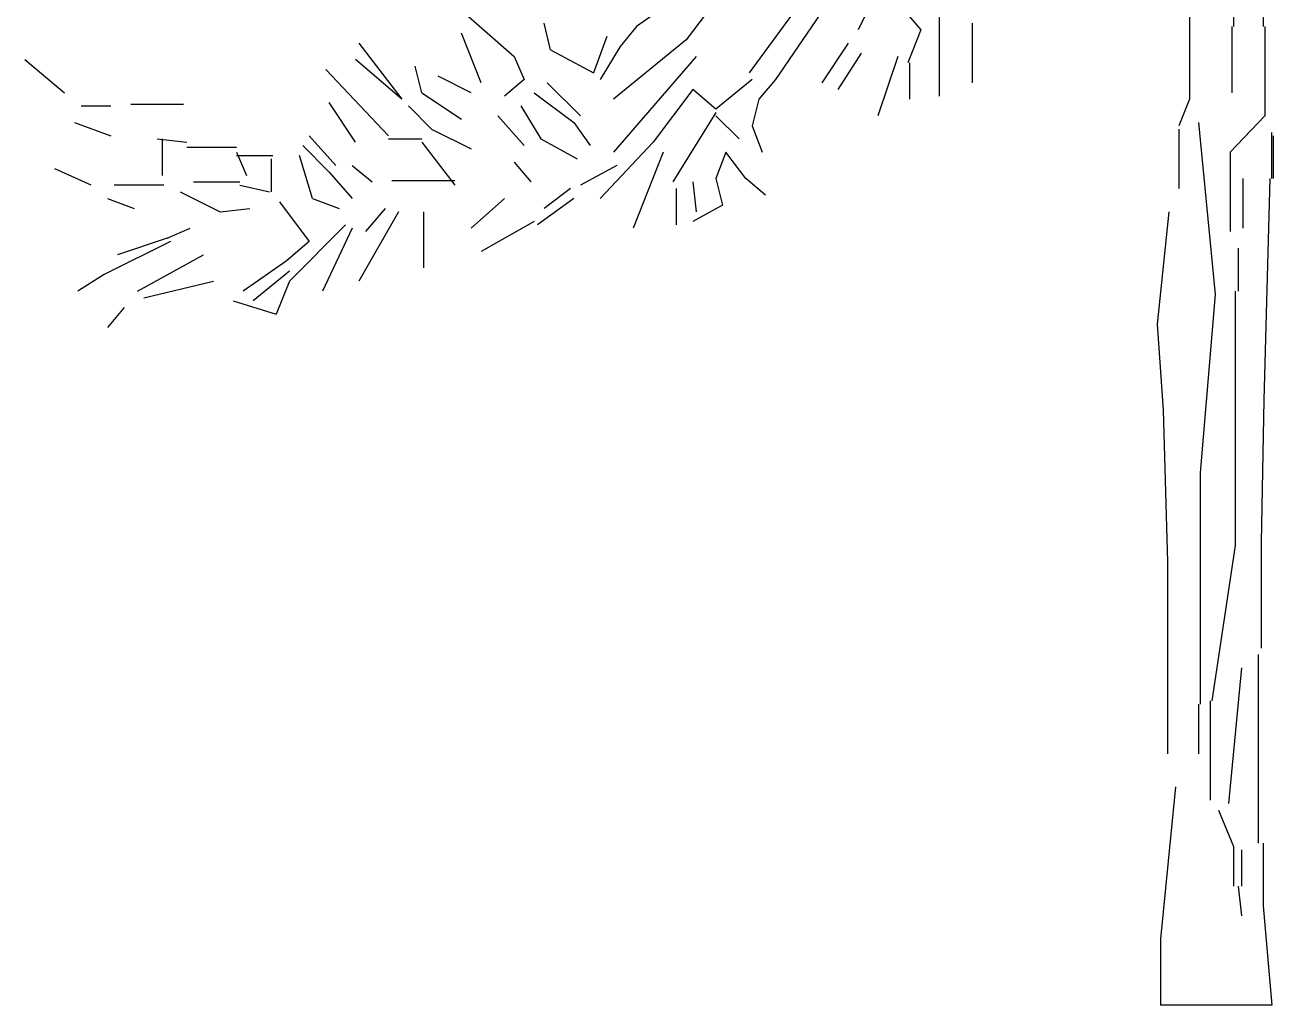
# Model space of a CAD drawing. Header units: metres. Extents: x -2.5 to 2, y 0 to 11.
# Drawn here: x -1.911 to 0.002, y 0 to 1.502 of the extents above; entities that cross this region are included whole.
import ezdxf

# ---------------------------------------------------------------- set-up
doc = ezdxf.new("R2010")
doc.units = ezdxf.units.M
doc.header["$LTSCALE"] = 0.2

msp = doc.modelspace()

# ---------------------------------------------------------------- linework, layer by layer
at = {"linetype": 'Continuous'}
for p, q in [((-0.0135, 1.616), (-0.0135, 1.4995)), ((-0.1249, 1.5958), (-0.1262, 1.4945)), ((-0.0591, 1.5958), (-0.0591, 1.4995)), ((-1.2825, 1.5603), (-1.1609, 1.4539)), ((-0.6847, 1.5299), (-0.7607, 1.4185)), ((-0.6138, 1.535), (-0.634, 1.4945)), ((-0.5682, 1.5299), (-0.5378, 1.4945)), ((-0.938, 1.5248), (-0.9735, 1.4995)), ((-0.938, 1.5248), (-0.9735, 1.4995)), ((-0.8671, 1.5198), (-0.8975, 1.4793)), ((-0.7303, 1.5248), (-0.8012, 1.4286)), ((-0.7303, 1.5248), (-0.8012, 1.4286)), ((-0.5099, 1.5147), (-0.5099, 1.3931)), ((-1.1052, 1.4641), (-1.1153, 1.5046)), ((-1.1052, 1.4641), (-1.1153, 1.5046)), ((-0.9735, 1.4995), (-0.9988, 1.4691)), ((-0.5378, 1.4945), (-0.5581, 1.4438)), ((-0.4593, 1.5046), (-0.4593, 1.4134)), ((-0.1262, 1.4945), (-0.1262, 1.3881)), ((-0.0616, 1.4995), (-0.0616, 1.3982)), ((-0.0616, 1.4995), (-0.0616, 1.3982)), ((-0.0616, 1.4995), (-0.0616, 1.3982)), ((-0.0616, 1.4995), (-0.0616, 1.3982)), ((-0.0109, 1.4995), (-0.0109, 1.3627)), ((-0.0109, 1.4995), (-0.0109, 1.3627)), ((-0.0109, 1.4995), (-0.0109, 1.3627)), ((-0.0109, 1.4995), (-0.0109, 1.3627)), ((-1.399, 1.4742), (-1.3332, 1.3881)), ((-1.399, 1.4742), (-1.3332, 1.3881)), ((-1.399, 1.4742), (-1.3332, 1.3881)), ((-1.399, 1.4742), (-1.3332, 1.3881)), ((-1.399, 1.4742), (-1.3332, 1.3881)), ((-1.2116, 1.4134), (-1.242, 1.4894)), ((-1.0191, 1.4843), (-1.0393, 1.4286)), ((-0.8975, 1.4793), (-1.0089, 1.3881)), ((-0.6493, 1.4742), (-0.6898, 1.4134)), ((-1.1609, 1.4539), (-1.1457, 1.4185)), ((-1.1052, 1.4641), (-1.0393, 1.4286)), ((-0.9988, 1.4691), (-1.0292, 1.4185)), ((-0.8823, 1.4539), (-1.0089, 1.307)), ((-0.6645, 1.4033), (-0.629, 1.459)), ((-0.5733, 1.4539), (-0.6037, 1.3627)), ((-1.9107, 1.4489), (-1.8499, 1.3982)), ((-1.3332, 1.3881), (-1.4041, 1.4489)), ((-1.3332, 1.3881), (-1.4041, 1.4489)), ((-1.3332, 1.3881), (-1.4041, 1.4489)), ((-1.3332, 1.3881), (-1.4041, 1.4489)), ((-1.3332, 1.3881), (-1.4041, 1.4489)), ((-1.3028, 1.3982), (-1.3129, 1.4387)), ((-0.5555, 1.4438), (-0.5555, 1.3881)), ((-1.3534, 1.3323), (-1.4497, 1.4337)), ((-1.3534, 1.3323), (-1.4497, 1.4337)), ((-1.2268, 1.3982), (-1.2774, 1.4235)), ((-1.1457, 1.4185), (-1.1761, 1.3931)), ((-1.1457, 1.4185), (-1.1761, 1.3931)), ((-1.1457, 1.4185), (-1.1761, 1.3931)), ((-1.1457, 1.4185), (-1.1761, 1.3931)), ((-1.1457, 1.4185), (-1.1761, 1.3931)), ((-0.7962, 1.4185), (-0.8519, 1.3729)), ((-0.7607, 1.4185), (-0.786, 1.3881)), ((-1.3028, 1.3982), (-1.242, 1.3577)), ((-1.3028, 1.3982), (-1.242, 1.3577)), ((-1.3028, 1.3982), (-1.242, 1.3577)), ((-1.3028, 1.3982), (-1.242, 1.3577)), ((-1.3028, 1.3982), (-1.242, 1.3577)), ((-1.3028, 1.3982), (-1.242, 1.3577)), ((-1.3028, 1.3982), (-1.242, 1.3577)), ((-1.1305, 1.3982), (-1.0697, 1.3526)), ((-1.1305, 1.3982), (-1.0697, 1.3526)), ((-1.1305, 1.3982), (-1.0697, 1.3526)), ((-1.1103, 1.4134), (-1.0596, 1.3627)), ((-0.8874, 1.4033), (-0.9481, 1.3222)), ((-0.8519, 1.3729), (-0.8874, 1.4033)), ((-1.8246, 1.3779), (-1.779, 1.3779)), ((-1.7486, 1.3805), (-1.6675, 1.3805)), ((-1.4041, 1.3222), (-1.4446, 1.383)), ((-1.323, 1.3779), (-1.2876, 1.3425)), ((-1.1508, 1.3779), (-1.1204, 1.3273)), ((-1.1508, 1.3779), (-1.1204, 1.3273)), ((-1.1508, 1.3779), (-1.1204, 1.3273)), ((-0.786, 1.3881), (-0.7962, 1.3475)), ((-0.1262, 1.3881), (-0.1427, 1.3475)), ((-1.1862, 1.3627), (-1.1457, 1.3171)), ((-0.8519, 1.3678), (-0.9177, 1.2614)), ((-0.8519, 1.3627), (-0.8164, 1.3273)), ((-0.0109, 1.3627), (-0.0641, 1.307)), ((-1.8347, 1.3526), (-1.779, 1.3323)), ((-1.2876, 1.3425), (-1.2268, 1.3121)), ((-1.0697, 1.3526), (-1.0444, 1.3171)), ((-0.7962, 1.3475), (-0.781, 1.307)), ((-0.1427, 1.3425), (-0.1427, 1.2513)), ((-0.1427, 1.3425), (-0.1427, 1.2513)), ((-0.1427, 1.3425), (-0.1427, 1.2513)), ((-0.1123, 1.3526), (-0.0869, 1.0892)), ((-0.1123, 1.3526), (-0.0869, 1.0892)), ((-0.1123, 1.3526), (-0.0869, 1.0892)), ((-1.708, 1.3273), (-1.6624, 1.3222)), ((-1.7004, 1.3273), (-1.7004, 1.2715)), ((-1.475, 1.3323), (-1.4345, 1.2867)), ((-1.3534, 1.3273), (-1.3028, 1.3273)), ((-1.3028, 1.3222), (-1.2521, 1.2564)), ((-1.1204, 1.3273), (-1.0646, 1.2969)), ((-1.1204, 1.3273), (-1.0646, 1.2969)), ((-0.9481, 1.3222), (-1.0292, 1.2361)), ((-0.9481, 1.3222), (-1.0292, 1.2361)), ((-0.9481, 1.3222), (-1.0292, 1.2361)), ((-0.0008, 1.3374), (-0.0008, 1.2665)), ((0.0017, 1.3323), (0.0017, 1.2665)), ((-1.6624, 1.3146), (-1.5864, 1.3146)), ((-1.5864, 1.307), (-1.5712, 1.2715)), ((-1.5864, 1.3019), (-1.5307, 1.3019)), ((-1.5864, 1.3019), (-1.5307, 1.3019)), ((-1.4699, 1.2361), (-1.4902, 1.3019)), ((-1.4851, 1.3171), (-1.4446, 1.2766)), ((-0.9329, 1.307), (-0.9785, 1.1905)), ((-0.8367, 1.307), (-0.8519, 1.2665)), ((-0.8063, 1.2665), (-0.8367, 1.307)), ((-0.0641, 1.307), (-0.0641, 1.1854)), ((-1.8093, 1.2564), (-1.8651, 1.2817)), ((-1.8093, 1.2564), (-1.8651, 1.2817)), ((-1.5333, 1.2969), (-1.5333, 1.2462)), ((-1.5333, 1.2969), (-1.5333, 1.2462)), ((-1.5333, 1.2969), (-1.5333, 1.2462)), ((-1.5333, 1.2969), (-1.5333, 1.2462)), ((-1.4091, 1.2867), (-1.3787, 1.2614)), ((-1.1609, 1.2918), (-1.1356, 1.2614)), ((-1.0039, 1.2867), (-1.0596, 1.2564)), ((-1.0039, 1.2867), (-1.0596, 1.2564)), ((-1.0039, 1.2867), (-1.0596, 1.2564)), ((-1.4446, 1.2766), (-1.4091, 1.2361)), ((-1.4446, 1.2766), (-1.4091, 1.2361)), ((-1.3483, 1.2639), (-1.2521, 1.2639)), ((-1.3483, 1.2639), (-1.2521, 1.2639)), ((-1.3483, 1.2639), (-1.2521, 1.2639)), ((-0.8519, 1.2665), (-0.8418, 1.226)), ((-0.7759, 1.2412), (-0.8063, 1.2665)), ((-0.0439, 1.1905), (-0.0439, 1.2665)), ((-0.0439, 1.1905), (-0.0439, 1.2665)), ((-0.0033, 1.2665), (-0.0122, 0.9271)), ((-0.0033, 1.2665), (-0.0122, 0.9271)), ((-1.6979, 1.2564), (-1.7739, 1.2564)), ((-1.6726, 1.2462), (-1.6118, 1.2158)), ((-1.6726, 1.2462), (-1.6118, 1.2158)), ((-1.6523, 1.2614), (-1.5814, 1.2614)), ((-1.6523, 1.2614), (-1.5814, 1.2614)), ((-1.5814, 1.2564), (-1.5358, 1.2462)), ((-1.0748, 1.2513), (-1.1153, 1.2209)), ((-1.0748, 1.2513), (-1.1153, 1.2209)), ((-0.9127, 1.2513), (-0.9127, 1.1956)), ((-0.9127, 1.2513), (-0.9127, 1.1956)), ((-0.8874, 1.2614), (-0.8823, 1.2158)), ((-1.784, 1.2361), (-1.7435, 1.2209)), ((-1.5206, 1.231), (-1.475, 1.1702)), ((-1.4699, 1.2361), (-1.4294, 1.2209)), ((-1.1761, 1.2361), (-1.2268, 1.1905)), ((-1.1761, 1.2361), (-1.2268, 1.1905)), ((-1.0697, 1.2361), (-1.1254, 1.1956)), ((-0.8418, 1.226), (-0.8874, 1.2006)), ((-1.6118, 1.2158), (-1.5662, 1.2209)), ((-1.6118, 1.2158), (-1.5662, 1.2209)), ((-1.3382, 1.2158), (-1.399, 1.1094)), ((-1.3382, 1.2158), (-1.399, 1.1094)), ((-1.3382, 1.2158), (-1.399, 1.1094)), ((-1.3585, 1.2209), (-1.3889, 1.1854)), ((-1.3002, 1.2158), (-1.3002, 1.1297)), ((-0.1579, 1.2158), (-0.1756, 1.0436)), ((-1.6928, 1.1753), (-1.6574, 1.1905)), ((-1.6928, 1.1753), (-1.6574, 1.1905)), ((-1.6928, 1.1753), (-1.6574, 1.1905)), ((-1.6928, 1.1753), (-1.6574, 1.1905)), ((-1.4193, 1.1956), (-1.5054, 1.1094)), ((-1.4091, 1.1905), (-1.4547, 1.0942)), ((-1.4091, 1.1905), (-1.4547, 1.0942)), ((-1.1305, 1.2006), (-1.2116, 1.155)), ((-1.6878, 1.1702), (-1.7891, 1.1196)), ((-1.6928, 1.1753), (-1.7688, 1.15)), ((-1.475, 1.1702), (-1.5105, 1.1398)), ((-1.7384, 1.0942), (-1.6371, 1.15)), ((-0.0515, 1.1601), (-0.0515, 1.0942)), ((-1.5105, 1.1398), (-1.5763, 1.0942)), ((-1.7891, 1.1196), (-1.8296, 1.0942)), ((-1.7283, 1.0841), (-1.6219, 1.1094)), ((-1.5054, 1.1246), (-1.5611, 1.079)), ((-1.5054, 1.1094), (-1.5257, 1.0588)), ((-0.0565, 1.0942), (-0.0565, 0.7042)), ((-0.0565, 1.0942), (-0.0565, 0.7042)), ((-0.0565, 1.0942), (-0.0565, 0.7042)), ((-1.5915, 1.079), (-1.5257, 1.0588)), ((-0.0869, 1.0892), (-0.1097, 0.8156)), ((-1.7587, 1.0689), (-1.784, 1.0385)), ((-0.1756, 1.0436), (-0.1667, 0.9119)), ((-0.0122, 0.9271), (-0.0166, 0.7092)), ((-0.0122, 0.9271), (-0.0166, 0.7092)), ((-0.1667, 0.9119), (-0.1598, 0.6788)), ((-0.1097, 0.8156), (-0.1097, 0.461)), ((-0.0166, 0.7092), (-0.0166, 0.5471)), ((-0.0166, 0.7092), (-0.0166, 0.5471)), ((-0.0565, 0.7042), (-0.092, 0.4661)), ((-0.0565, 0.7042), (-0.092, 0.4661)), ((-0.0565, 0.7042), (-0.092, 0.4661)), ((-0.1598, 0.6788), (-0.1598, 0.385)), ((-0.0211, 0.537), (-0.0211, 0.2482)), ((-0.0464, 0.5167), (-0.0667, 0.309)), ((-0.1123, 0.461), (-0.1123, 0.385)), ((-0.1123, 0.461), (-0.1123, 0.385)), ((-0.0945, 0.4661), (-0.0945, 0.3141)), ((-0.0945, 0.4661), (-0.0945, 0.3141)), ((-0.1477, 0.3343), (-0.1705, 0.1013)), ((-0.0819, 0.2989), (-0.0591, 0.2432)), ((-0.0591, 0.2432), (-0.0591, 0.1824)), ((-0.0464, 0.2381), (-0.0464, 0.1824)), ((-0.0135, 0.2482), (-0.0135, 0.152)), ((-0.0515, 0.1824), (-0.0464, 0.1368)), ((-0.1705, 0.1013), (-0.1705, 0))]:
    msp.add_line(p, q, dxfattribs=at)
for p, q in [((-0.0135, 0.152), (0, 0)), ((0, 0), (-0.1705, 0))]:
    msp.add_line(p, q)

doc.saveas('drawing.dxf')
